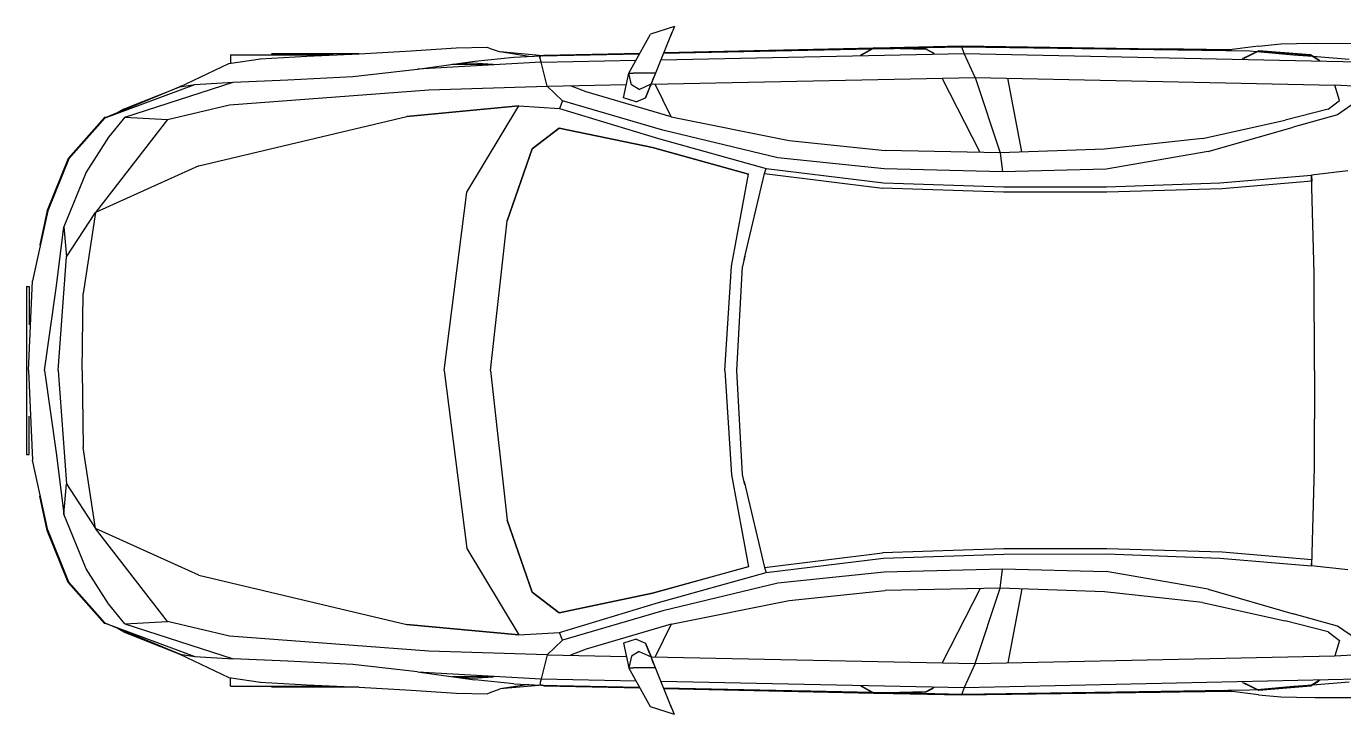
# Model space of a CAD drawing. Header units: millimetres. Extents: x 2646 to 50990, y 12226 to 40347.
# Drawn here: x 38945 to 42551, y 25225 to 27108 of the extents above; entities that cross this region are included whole.
import ezdxf

# ---------------------------------------------------------------- set-up
doc = ezdxf.new("R2010")
doc.units = ezdxf.units.MM

# ---------------------------------------------------------------- blocks, each defined once
blk = doc.blocks.new('A$C4B8F4399')
at = {"linetype": 'Continuous'}
for p, q in [((2.9508, 1.8832), (3.0164, 1.8615)), ((2.9508, 1.8832), (2.9626, 1.8543)), ((2.9575, 1.8667), (3.0027, 1.7551)), ((3.0164, 1.8615), (3.0753, 1.7551)), ((2.158, 1.8092), (1.0782, 1.7857)), ((1.1973, 1.8368), (1.0809, 1.8367)), ((1.1844, 1.7889), (1.2104, 1.8048)), ((1.2094, 1.8048), (1.1881, 1.7918)), ((1.2484, 1.8358), (1.1973, 1.8368)), ((1.2563, 1.8055), (1.2049, 1.8015)), ((1.3516, 1.8162), (1.2094, 1.8048)), ((1.2104, 1.8048), (1.3527, 1.8163)), ((1.2915, 1.8349), (1.2487, 1.8358)), ((1.3559, 1.8141), (1.2563, 1.8055)), ((1.3524, 1.8291), (1.2915, 1.8349)), ((1.3516, 1.8162), (1.3527, 1.8163)), ((1.3918, 1.7964), (1.3517, 1.8162)), ((1.3524, 1.8291), (1.4461, 1.8168)), ((1.3959, 1.795), (1.3527, 1.8163)), ((1.3759, 1.8158), (1.3569, 1.8142)), ((2.1644, 1.827), (1.3759, 1.8158)), ((1.4405, 1.8193), (1.4258, 1.8195)), ((1.4307, 1.8191), (1.6218, 1.8219)), ((1.4316, 1.8191), (1.4307, 1.8191)), ((1.635, 1.822), (1.4316, 1.8191)), ((1.4787, 1.8187), (1.4421, 1.8193)), ((1.4786, 1.8173), (1.4787, 1.8187)), ((1.5422, 1.8182), (1.4787, 1.8187)), ((2.1644, 1.8295), (1.6218, 1.8219)), ((2.1637, 1.8278), (1.6218, 1.8219)), ((2.1278, 1.7434), (2.158, 1.8092)), ((2.158, 1.8092), (2.1644, 1.827)), ((2.9878, 1.7919), (2.158, 1.8092)), ((2.1637, 1.8278), (2.1644, 1.8295)), ((2.1644, 1.8295), (2.1638, 1.8278)), ((2.1638, 1.8278), (2.2891, 1.825)), ((2.3999, 1.8243), (2.1644, 1.8295)), ((2.3485, 1.8231), (2.1644, 1.827)), ((2.2389, 1.8084), (2.2627, 1.8211)), ((2.2616, 1.8211), (2.2415, 1.8104)), ((2.4043, 1.8244), (2.2616, 1.8211)), ((2.2627, 1.8211), (2.4054, 1.8244)), ((2.2891, 1.825), (2.3656, 1.8235)), ((2.4088, 1.8218), (2.3493, 1.8231)), ((2.3665, 1.8235), (2.4073, 1.8227)), ((2.4047, 1.8242), (2.4007, 1.8243)), ((2.4043, 1.8244), (2.4054, 1.8244)), ((2.4365, 1.8061), (2.4044, 1.8243)), ((2.4413, 1.804), (2.4054, 1.8244)), ((2.98, 1.8113), (2.4058, 1.8241)), ((2.4084, 1.8226), (2.6199, 1.8185)), ((2.9806, 1.8097), (2.4099, 1.8218)), ((2.9803, 1.8104), (2.6199, 1.8185)), ((3.3083, 1.804), (3.045, 1.8098)), ((3.3098, 1.803), (3.0455, 1.8089)), ((3.3168, 1.8026), (3.0458, 1.8083)), ((3.3113, 1.8029), (3.2902, 1.8031)), ((3.3098, 1.803), (3.3083, 1.804)), ((3.3113, 1.8029), (3.4275, 1.813)), ((3.3492, 1.8008), (3.4275, 1.813)), ((3.4551, 1.823), (3.4275, 1.813)), ((3.463, 1.8259), (3.4549, 1.823)), ((3.5478, 1.8241), (3.463, 1.8259)), ((3.6709, 1.8159), (3.5478, 1.8241)), ((3.814, 1.808), (3.6709, 1.8159)), ((3.9572, 1.802), (3.814, 1.808)), ((3.8148, 1.8079), (4.0538, 1.8079)), ((4.1654, 1.805), (3.8849, 1.805)), ((4.1654, 1.805), (4.1654, 1.7822)), ((1.2038, 1.8014), (1.1043, 1.7936)), ((1.3959, 1.795), (1.3954, 1.7949)), ((3.3158, 1.785), (3.0557, 1.7904)), ((3.2991, 1.7194), (3.3158, 1.785)), ((3.3158, 1.785), (3.3188, 1.7989)), ((3.654, 1.7664), (3.3158, 1.785)), ((3.3904, 1.7986), (3.3168, 1.8026)), ((3.3188, 1.7989), (3.3168, 1.8026)), ((3.3904, 1.7986), (3.497, 1.7882)), ((3.5593, 1.7793), (3.4459, 1.779)), ((3.5041, 1.7831), (3.4471, 1.7794)), ((3.654, 1.7664), (3.497, 1.7882)), ((3.5593, 1.7793), (3.5041, 1.7831)), ((4.0842, 1.7944), (3.9572, 1.802)), ((4.1702, 1.7815), (4.0841, 1.7944)), ((4.3045, 1.718), (4.1702, 1.7815)), ((2.1278, 1.7434), (1.1436, 1.7222)), ((2, 1.5394), (2.0384, 1.7414)), ((2.1278, 1.7434), (2.0592, 1.5375)), ((2.114, 1.5385), (2.2185, 1.7415)), ((3.0148, 1.7252), (2.1278, 1.7434)), ((3.0027, 1.7551), (3.0148, 1.7255)), ((3.0027, 1.7551), (3.0639, 1.7551)), ((3.0034, 1.7534), (3.0174, 1.7187)), ((3.006, 1.7471), (3.0095, 1.7384)), ((3.0095, 1.7384), (3.0148, 1.7255)), ((3.0753, 1.7551), (3.0639, 1.7551)), ((3.0684, 1.7232), (3.0753, 1.7551)), ((3.0902, 1.6876), (3.0753, 1.7551)), ((3.654, 1.7664), (3.8312, 1.7461)), ((3.8312, 1.7461), (4.0089, 1.7367)), ((4.0089, 1.7367), (4.1581, 1.7307)), ((4.2632, 1.7242), (4.1581, 1.7307)), ((4.4549, 1.6347), (4.1581, 1.7307)), ((1.1436, 1.7222), (1.0764, 1.7186)), ((1.1308, 1.6808), (1.1436, 1.7222)), ((2.9593, 1.6356), (3.0034, 1.7254)), ((2.9593, 1.6356), (3.1925, 1.7042)), ((3.0303, 1.6873), (3.0148, 1.7255)), ((3.0475, 1.7102), (3.0148, 1.7255)), ((3.0188, 1.7154), (3.0303, 1.6873)), ((3.0475, 1.7102), (3.0684, 1.7232)), ((3.2991, 1.7194), (3.0822, 1.7238)), ((3.1925, 1.7042), (3.2357, 1.7207)), ((3.2991, 1.7194), (3.2568, 1.6794)), ((3.2991, 1.7194), (3.6232, 1.7094)), ((3.6232, 1.7094), (4.1684, 1.6686)), ((4.5085, 1.6326), (4.2632, 1.7242)), ((4.3045, 1.718), (4.2632, 1.7242)), ((4.3014, 1.7194), (4.3046, 1.718)), ((4.3045, 1.718), (4.5085, 1.6326)), ((4.4583, 1.657), (4.3046, 1.718)), ((4.3046, 1.718), (4.3055, 1.7176)), ((1.0812, 1.679), (1.1365, 1.6414)), ((1.1619, 1.6566), (1.1308, 1.6808)), ((2.983, 1.5992), (3.2568, 1.6794)), ((3.0556, 1.677), (3.0303, 1.6873)), ((3.0556, 1.677), (3.0902, 1.6876)), ((3.2568, 1.6794), (3.2649, 1.6582)), ((3.3763, 1.6653), (3.2649, 1.6582)), ((3.3762, 1.6653), (3.2649, 1.6582)), ((3.5186, 1.4291), (3.3762, 1.6653)), ((3.3762, 1.6653), (3.6828, 1.6367)), ((3.6828, 1.6367), (3.3763, 1.6653)), ((3.424, 1.6608), (3.424, 1.6609)), ((4.1684, 1.6686), (4.3381, 1.6286)), ((1.1364, 1.6414), (1.257, 1.607)), ((1.1619, 1.6566), (1.279, 1.6266)), ((1.5056, 1.5762), (1.279, 1.6266)), ((2.9593, 1.6356), (2.6372, 1.5706)), ((3.2649, 1.6582), (2.9944, 1.5764)), ((4.2521, 1.5017), (3.6828, 1.6367)), ((4.4549, 1.6347), (4.3381, 1.6286)), ((4.3381, 1.6286), (4.5351, 1.3743)), ((4.4549, 1.6347), (4.5001, 1.5801)), ((4.4583, 1.657), (4.4775, 1.6455)), ((4.5069, 1.6343), (4.5103, 1.6337)), ((4.5083, 1.6326), (4.5069, 1.6343)), ((4.5085, 1.6326), (4.6084, 1.5208)), ((4.5103, 1.6337), (4.6102, 1.522)), ((1.4899, 1.5404), (1.257, 1.607)), ((2.668, 1.5239), (2.983, 1.5992)), ((3.2664, 1.6044), (3.0109, 1.5513)), ((3.0109, 1.5513), (3.2664, 1.6044)), ((3.3405, 1.5484), (3.2664, 1.6044)), ((3.2664, 1.6044), (3.3405, 1.5485)), ((1.5056, 1.5762), (1.7734, 1.547)), ((2.6372, 1.5706), (2.374, 1.5432)), ((2.9944, 1.5764), (2.7001, 1.4943)), ((3.0109, 1.5513), (2.7481, 1.4783)), ((2.7481, 1.4784), (3.0109, 1.5513)), ((4.5001, 1.5801), (4.5608, 1.4842)), ((1.4899, 1.5404), (1.769, 1.492)), ((1.7734, 1.547), (2.0592, 1.5375)), ((2.0592, 1.5375), (2.0526, 1.4849)), ((2.0592, 1.5375), (2.374, 1.5432)), ((2.3765, 1.4937), (2.668, 1.5239)), ((3.3405, 1.5485), (3.4087, 1.351)), ((3.4087, 1.351), (3.3405, 1.5484)), ((4.6084, 1.5208), (4.6657, 1.378)), ((4.6102, 1.522), (4.6675, 1.3792)), ((1.1075, 1.4874), (1.2069, 1.4762)), ((1.769, 1.4921), (2.0526, 1.4849)), ((2.0526, 1.4849), (2.3765, 1.4937)), ((2.7001, 1.4943), (2.3782, 1.4554)), ((2.7042, 1.4803), (2.3811, 1.4408)), ((2.7042, 1.4803), (2.7001, 1.4943)), ((2.7001, 1.4943), (2.7001, 1.4941)), ((2.7602, 1.2451), (2.7042, 1.4803)), ((2.7943, 1.2271), (2.7481, 1.4784)), ((4.2521, 1.5017), (4.5351, 1.3742)), ((4.5608, 1.4842), (4.6218, 1.3344)), ((1.1996, 1.2071), (1.2069, 1.4762)), ((1.2069, 1.4762), (1.2065, 1.46)), ((1.2065, 1.46), (1.4521, 1.439)), ((1.458, 1.4551), (1.2069, 1.4762)), ((1.768, 1.4437), (1.458, 1.4551)), ((2.049, 1.444), (1.768, 1.4437)), ((2.3782, 1.4554), (2.049, 1.444)), ((1.4521, 1.439), (1.767, 1.4295)), ((1.767, 1.4295), (2.0502, 1.4293)), ((2.0502, 1.4293), (2.3811, 1.4408)), ((3.5808, 0.9416), (3.5186, 1.4291)), ((4.5351, 1.3742), (4.5351, 1.3743)), ((4.6145, 1.2522), (4.5351, 1.3742)), ((4.5351, 1.3742), (4.5692, 1.1523)), ((4.6612, 1.3894), (4.6609, 1.3902)), ((4.6612, 1.3894), (4.6612, 1.3894)), ((4.6657, 1.3781), (4.7075, 1.187)), ((4.6675, 1.3792), (4.6879, 1.2858)), ((3.4542, 0.9416), (3.4087, 1.351)), ((4.6218, 1.3344), (4.6145, 1.2522)), ((4.6424, 1.1732), (4.6218, 1.3344)), ((4.6861, 1.2847), (4.6879, 1.2858)), ((2.7579, 1.2543), (2.7646, 1.2264)), ((2.7646, 1.2264), (2.78, 0.9416)), ((2.8127, 0.9416), (2.7943, 1.2271)), ((4.6377, 0.9416), (4.6145, 1.2522)), ((1.1987, 0.9416), (1.1996, 1.2071)), ((4.6745, 0.9416), (4.6424, 1.1732)), ((4.6745, 0.9416), (4.6424, 1.1732)), ((4.7186, 0.9416), (4.7075, 1.187)), ((4.7172, 1.1716), (4.7172, 1.0667)), ((4.7245, 1.1716), (4.7172, 1.1716)), ((4.7245, 0.7116), (4.7245, 1.1716)), ((4.5716, 0.9416), (4.5692, 1.1523)), ((1.1987, 0.9416), (1.1996, 0.6761)), ((2.78, 0.9416), (2.7646, 0.6568)), ((2.8127, 0.9416), (2.7943, 0.6561)), ((2.8127, 0.9416), (2.7943, 0.6561)), ((3.4542, 0.9416), (3.4087, 0.5323)), ((3.5808, 0.9416), (3.5186, 0.4541)), ((4.5716, 0.9416), (4.5692, 0.7309)), ((4.6377, 0.9416), (4.6145, 0.631)), ((4.6745, 0.9416), (4.6424, 0.7101)), ((4.7186, 0.9416), (4.7075, 0.6962)), ((4.7172, 0.7116), (4.7172, 0.8166)), ((4.5351, 0.509), (4.5692, 0.731)), ((4.6424, 0.7101), (4.6218, 0.5488)), ((4.6657, 0.5052), (4.7075, 0.6962)), ((4.7245, 0.7116), (4.7172, 0.7116)), ((1.1996, 0.6761), (1.2069, 0.4071)), ((2.7943, 0.6561), (2.7481, 0.4049)), ((2.7579, 0.6289), (2.7646, 0.6568)), ((2.7602, 0.6381), (2.7042, 0.4029)), ((4.6145, 0.631), (4.5351, 0.509)), ((4.6218, 0.5488), (4.6145, 0.631)), ((4.6675, 0.504), (4.6879, 0.5974)), ((4.6861, 0.5985), (4.6879, 0.5974)), ((4.5608, 0.399), (4.6218, 0.5488)), ((3.4087, 0.5323), (3.3405, 0.3348)), ((3.3405, 0.3348), (3.4087, 0.5323)), ((4.2521, 0.3815), (4.5351, 0.509)), ((4.3381, 0.2546), (4.5351, 0.509)), ((4.5351, 0.509), (4.5351, 0.509)), ((4.6084, 0.3625), (4.6657, 0.5052)), ((4.6102, 0.3613), (4.6675, 0.504)), ((4.6612, 0.4938), (4.6609, 0.493)), ((4.6612, 0.4938), (4.6612, 0.4938)), ((1.2065, 0.4232), (1.4521, 0.4443)), ((1.4521, 0.4443), (1.767, 0.4537)), ((1.768, 0.4395), (1.458, 0.4282)), ((1.767, 0.4537), (2.0502, 0.4539)), ((2.049, 0.4392), (1.768, 0.4395)), ((2.3782, 0.4278), (2.049, 0.4392)), ((2.0502, 0.4539), (2.3811, 0.4424)), ((2.7042, 0.4029), (2.3811, 0.4424)), ((3.5186, 0.4541), (3.3762, 0.2179)), ((1.1075, 0.3958), (1.2069, 0.4071)), ((1.2069, 0.4071), (1.2065, 0.4232)), ((1.458, 0.4282), (1.2069, 0.4071)), ((1.769, 0.3912), (2.0526, 0.3983)), ((2.0526, 0.3983), (2.3765, 0.3895)), ((2.0592, 0.3458), (2.0526, 0.3983)), ((2.7001, 0.3889), (2.3782, 0.4278)), ((2.7042, 0.4029), (2.7001, 0.3889)), ((3.0109, 0.3319), (2.7481, 0.4049)), ((2.7481, 0.4049), (3.0109, 0.3319)), ((4.5001, 0.3031), (4.5608, 0.399)), ((1.4899, 0.3428), (1.769, 0.3912)), ((2.3765, 0.3895), (2.668, 0.3594)), ((2.7001, 0.3889), (2.7001, 0.3891)), ((2.9944, 0.3068), (2.7001, 0.3889)), ((4.2521, 0.3815), (3.6828, 0.2466)), ((4.5085, 0.2507), (4.6084, 0.3625)), ((4.5103, 0.2495), (4.6102, 0.3613)), ((1.4899, 0.3428), (1.257, 0.2762)), ((1.5056, 0.307), (1.7734, 0.3362)), ((1.7734, 0.3362), (2.0592, 0.3458)), ((2, 0.3438), (2.0384, 0.1418)), ((2.0592, 0.3458), (2.374, 0.34)), ((2.1278, 0.1399), (2.0592, 0.3458)), ((2.114, 0.3448), (2.2185, 0.1417)), ((2.6372, 0.3127), (2.374, 0.34)), ((2.668, 0.3594), (2.983, 0.284)), ((3.2664, 0.2788), (3.0109, 0.3319)), ((3.0109, 0.3319), (3.2664, 0.2788)), ((3.3405, 0.3348), (3.2664, 0.2788)), ((3.2664, 0.2788), (3.3405, 0.3348)), ((1.5056, 0.307), (1.279, 0.2567)), ((2.9593, 0.2476), (2.6372, 0.3127)), ((3.2649, 0.225), (2.9944, 0.3068)), ((4.4549, 0.2485), (4.5001, 0.3031)), ((1.1364, 0.2419), (1.257, 0.2762)), ((1.1619, 0.2266), (1.279, 0.2567)), ((2.983, 0.284), (3.2568, 0.2038)), ((4.3381, 0.2546), (4.1684, 0.2147)), ((4.4549, 0.2485), (4.3381, 0.2546)), ((1.0812, 0.2042), (1.1365, 0.2419)), ((1.1619, 0.2266), (1.1308, 0.2025)), ((2.9593, 0.2476), (3.1925, 0.179)), ((2.9593, 0.2476), (3.0034, 0.1578)), ((3.2568, 0.2038), (3.2649, 0.225)), ((3.3763, 0.2179), (3.2649, 0.225)), ((3.3762, 0.2179), (3.2649, 0.225)), ((3.3762, 0.2179), (3.6828, 0.2466)), ((3.6828, 0.2466), (3.3763, 0.2179)), ((3.424, 0.2224), (3.424, 0.2224)), ((4.4549, 0.2485), (4.1581, 0.1526)), ((4.5085, 0.2507), (4.2632, 0.1591)), ((4.3045, 0.1652), (4.5085, 0.2507)), ((4.4583, 0.2263), (4.3046, 0.1653)), ((4.4583, 0.2263), (4.4775, 0.2377)), ((4.5083, 0.2506), (4.5069, 0.249)), ((4.5069, 0.249), (4.5103, 0.2495)), ((1.1308, 0.2025), (1.1436, 0.161)), ((3.0303, 0.1959), (3.0148, 0.1577)), ((3.0188, 0.1678), (3.0303, 0.1959)), ((3.0556, 0.2062), (3.0303, 0.1959)), ((3.0556, 0.2062), (3.0902, 0.1956)), ((3.0902, 0.1956), (3.0753, 0.1281)), ((3.2991, 0.1638), (3.2568, 0.2038)), ((4.1684, 0.2147), (3.6232, 0.1738)), ((1.0764, 0.1646), (1.1436, 0.161)), ((2.1278, 0.1399), (1.1436, 0.161)), ((3.0148, 0.158), (2.1278, 0.1399)), ((3.0027, 0.1281), (3.0148, 0.1577)), ((3.0034, 0.1298), (3.0174, 0.1645)), ((3.006, 0.1362), (3.0095, 0.1448)), ((3.0095, 0.1448), (3.0148, 0.1577)), ((3.0475, 0.173), (3.0148, 0.1577)), ((3.0475, 0.173), (3.0684, 0.16)), ((3.0684, 0.16), (3.0753, 0.1281)), ((3.2991, 0.1638), (3.0822, 0.1594)), ((3.1925, 0.179), (3.2357, 0.1625)), ((3.6232, 0.1738), (3.2991, 0.1638)), ((3.2991, 0.1638), (3.3158, 0.0982)), ((4.0089, 0.1466), (3.8312, 0.1371)), ((4.1581, 0.1526), (4.0089, 0.1466)), ((4.2632, 0.1591), (4.1581, 0.1526)), ((4.3045, 0.1652), (4.1702, 0.1018)), ((4.3045, 0.1652), (4.2632, 0.1591)), ((4.3014, 0.1638), (4.3046, 0.1653)), ((4.3046, 0.1653), (4.3055, 0.1657)), ((2.1278, 0.1399), (2.158, 0.074)), ((2.9575, 0.0165), (3.0027, 0.1281)), ((3.0027, 0.1281), (3.0639, 0.1281)), ((3.0753, 0.1281), (3.0164, 0.0217)), ((3.0753, 0.1281), (3.0639, 0.1281)), ((3.3158, 0.0982), (3.654, 0.1168)), ((3.654, 0.1168), (3.497, 0.095)), ((3.8312, 0.1371), (3.654, 0.1168)), ((2.158, 0.074), (1.0782, 0.0975)), ((1.2038, 0.0818), (1.1043, 0.0896)), ((1.1844, 0.0943), (1.2104, 0.0784)), ((1.2094, 0.0785), (1.1881, 0.0914)), ((1.2563, 0.0777), (1.2049, 0.0818)), ((1.3516, 0.067), (1.2094, 0.0785)), ((1.2104, 0.0784), (1.3527, 0.067)), ((1.3559, 0.0691), (1.2563, 0.0777)), ((1.3918, 0.0868), (1.3517, 0.067)), ((1.3959, 0.0883), (1.3527, 0.067)), ((1.3959, 0.0883), (1.3954, 0.0883)), ((2.9878, 0.0914), (2.158, 0.074)), ((2.158, 0.074), (2.1644, 0.0562)), ((2.2389, 0.0748), (2.2627, 0.0622)), ((2.2616, 0.0621), (2.2415, 0.0729)), ((2.4365, 0.0771), (2.4044, 0.0589)), ((2.4413, 0.0792), (2.4054, 0.0589)), ((2.9806, 0.0735), (2.4099, 0.0614)), ((2.9803, 0.0728), (2.6199, 0.0648)), ((3.3083, 0.0793), (3.045, 0.0734)), ((3.3098, 0.0802), (3.0455, 0.0743)), ((3.3168, 0.0807), (3.0458, 0.0749)), ((3.3158, 0.0982), (3.0557, 0.0928)), ((3.3113, 0.0803), (3.2902, 0.0801)), ((3.3098, 0.0802), (3.3083, 0.0793)), ((3.3113, 0.0803), (3.4275, 0.0702)), ((3.3158, 0.0982), (3.3188, 0.0843)), ((3.3904, 0.0847), (3.3168, 0.0807)), ((3.3188, 0.0843), (3.3168, 0.0807)), ((3.3492, 0.0824), (3.4275, 0.0702)), ((3.497, 0.095), (3.3904, 0.0847)), ((3.5593, 0.1039), (3.4459, 0.1042)), ((3.5041, 0.1002), (3.4471, 0.1038)), ((3.5593, 0.1039), (3.5041, 0.1002)), ((3.814, 0.0753), (3.6709, 0.0673)), ((3.9572, 0.0812), (3.814, 0.0753)), ((3.8148, 0.0753), (4.0538, 0.0753)), ((4.1654, 0.0782), (3.8849, 0.0782)), ((4.0842, 0.0888), (3.9572, 0.0812)), ((4.1702, 0.1018), (4.0841, 0.0888)), ((4.1654, 0.0782), (4.1654, 0.101)), ((1.1973, 0.0464), (1.0809, 0.0465)), ((1.2484, 0.0474), (1.1973, 0.0464)), ((1.2915, 0.0483), (1.2487, 0.0474)), ((1.3524, 0.0541), (1.2915, 0.0483)), ((1.3516, 0.067), (1.3527, 0.067)), ((1.3524, 0.0541), (1.4461, 0.0664)), ((1.3759, 0.0674), (1.3569, 0.069)), ((2.1644, 0.0562), (1.3759, 0.0674)), ((1.4405, 0.0639), (1.4258, 0.0637)), ((1.4307, 0.0641), (1.6218, 0.0614)), ((1.4316, 0.0641), (1.4307, 0.0641)), ((1.635, 0.0612), (1.4316, 0.0641)), ((1.4787, 0.0645), (1.4421, 0.064)), ((1.4787, 0.0645), (1.4786, 0.0659)), ((1.5422, 0.065), (1.4787, 0.0645)), ((2.1644, 0.0537), (1.6218, 0.0614)), ((2.1637, 0.0554), (1.6218, 0.0614)), ((2.1637, 0.0554), (2.1644, 0.0537)), ((2.1638, 0.0554), (2.2891, 0.0582)), ((2.1644, 0.0537), (2.1638, 0.0554)), ((2.3485, 0.0601), (2.1644, 0.0562)), ((2.3999, 0.059), (2.1644, 0.0537)), ((2.4043, 0.0589), (2.2616, 0.0621)), ((2.2627, 0.0622), (2.4054, 0.0589)), ((2.2891, 0.0582), (2.3656, 0.0597)), ((2.4088, 0.0614), (2.3493, 0.0602)), ((2.3665, 0.0598), (2.4073, 0.0606)), ((2.4047, 0.0591), (2.4007, 0.059)), ((2.4043, 0.0589), (2.4054, 0.0589)), ((2.98, 0.0719), (2.4058, 0.0591)), ((2.4084, 0.0606), (2.6199, 0.0648)), ((3.4551, 0.0602), (3.4275, 0.0702)), ((3.463, 0.0573), (3.4549, 0.0603)), ((3.5478, 0.0591), (3.463, 0.0573)), ((3.6709, 0.0673), (3.5478, 0.0591)), ((2.9508, 0), (2.9626, 0.0289)), ((2.9508, 0), (3.0164, 0.0217))]:
    blk.add_line(p, q, dxfattribs=at)

msp = doc.modelspace()

# ---------------------------------------------------------------- block references
at = {"xscale": 1000, "yscale": 1000, "zscale": 1000, "rotation": 180}
msp.add_blockref('A$C4B8F4399', (43669.9, 27107.9), dxfattribs=at)

doc.saveas('drawing.dxf')
